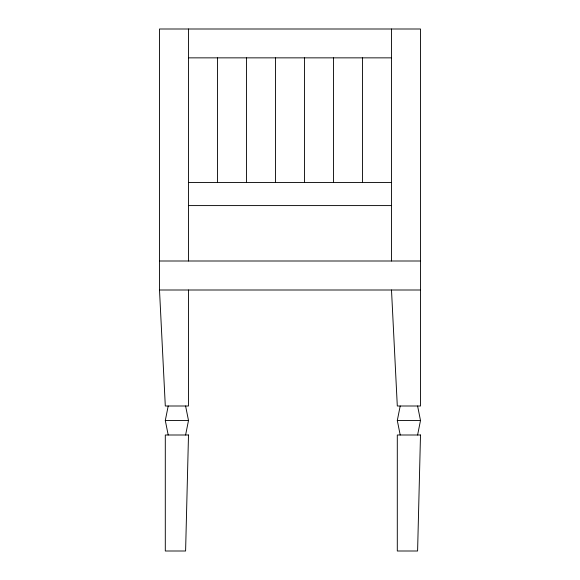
<?xml version="1.0" encoding="UTF-8"?>
<svg xmlns="http://www.w3.org/2000/svg" width="580" height="580" viewBox="0 0 580 580"><rect width="100%" height="100%" fill="white"/><g stroke="black" fill="none" stroke-linecap="round" stroke-linejoin="round"><path stroke-width="0.87" d="M168.2 435L165.3 420.5L168.2 406M185.6 435L188.5 420.5L185.6 406M400.2 435L397.3 420.5L400.2 406M417.6 435L420.5 420.5L417.6 406M188.5 57.855L391.5 57.855M188.5 182.497L391.5 182.497M188.5 205.588L391.5 205.588M159.5 261L420.5 261M391.5 290L397.3 406L420.5 406L420.5 29L159.5 29L159.5 290L420.5 290M165.3 420.5L188.5 420.5M397.3 420.5L420.5 420.5M159.5 290L165.3 406L188.5 406L188.5 290M391.5 29L391.5 261M362.5 57.855L362.5 182.497M333.5 57.855L333.5 182.497M304.5 57.855L304.5 182.497M275.5 57.855L275.5 182.497M246.5 57.855L246.5 182.497M217.5 57.855L217.5 182.497M188.5 29L188.5 261M188.5 435L185.6 551L165.3 551L165.3 435L188.5 435M420.5 435L417.6 551L397.3 551L397.3 435L420.5 435"/></g></svg>
